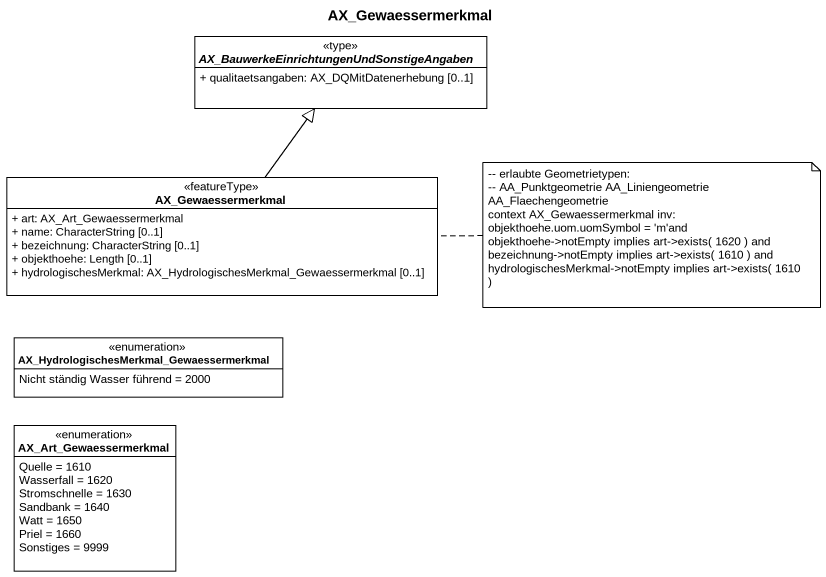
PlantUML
@startuml
title AX_Gewaessermerkmal
hide circle
hide empty members
skinparam classAttributeIconSize 0
abstract class "AX_BauwerkeEinrichtungenUndSonstigeAngaben" as AX_BauwerkeEinrichtungenUndS <<type>> {
  + qualitaetsangaben: AX_DQMitDatenerhebung [0..1]
}
class AX_Gewaessermerkmal <<featureType>> {
  + art: AX_Art_Gewaessermerkmal
  + name: CharacterString [0..1]
  + bezeichnung: CharacterString [0..1]
  + objekthoehe: Length [0..1]
  + hydrologischesMerkmal: AX_HydrologischesMerkmal_Gewaessermerkmal [0..1]
}
enum "AX_HydrologischesMerkmal_Gewaessermerkmal" as AX_HydrologischesMerkmal {
  Nicht ständig Wasser führend = 2000
}
enum AX_Art_Gewaessermerkmal {
  Quelle = 1610
  Wasserfall = 1620
  Stromschnelle = 1630
  Sandbank = 1640
  Watt = 1650
  Priel = 1660
  Sonstiges = 9999
}
AX_Gewaessermerkmal -up-|> AX_BauwerkeEinrichtungenUndS
note right of AX_Gewaessermerkmal
  ~-- erlaubte Geometrietypen:
  ~-- AA_Punktgeometrie AA_Liniengeometrie AA_Flaechengeometrie
  context AX_Gewaessermerkmal inv:
  objekthoehe.uom.uomSymbol = 'm'and
  objekthoehe->notEmpty implies art->exists( 1620 ) and
  bezeichnung->notEmpty implies art->exists( 1610 ) and
  hydrologischesMerkmal->notEmpty implies art->exists( 1610 )
end note
@enduml
